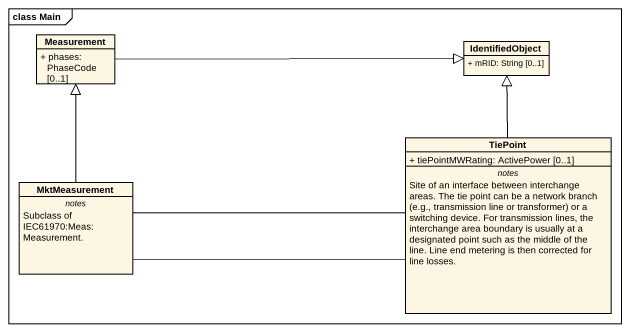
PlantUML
@startuml
mainframe class Main
hide circle
hide empty members
skinparam classAttributeIconSize 0
class Measurement {
  + phases: PhaseCode [0..1]
}
class IdentifiedObject {
  + mRID: String [0..1]
}
class TiePoint {
  + tiePointMWRating: ActivePower [0..1]
  -- notes --
  {field} Site of an interface between interchange areas. The tie point can be a network branch (e.g., transmission line or transformer) or a switching device. For transmission lines, the interchange area boundary is usually at a designated point such as the middle of the line. Line end metering is then corrected for line losses.
}
class MktMeasurement {
  -- notes --
  Subclass of IEC61970:Meas:Measurement.
}
Measurement -right-|> IdentifiedObject
TiePoint -up-|> IdentifiedObject
TiePoint -left- MktMeasurement
TiePoint -left- MktMeasurement
MktMeasurement -up-|> Measurement
@enduml
